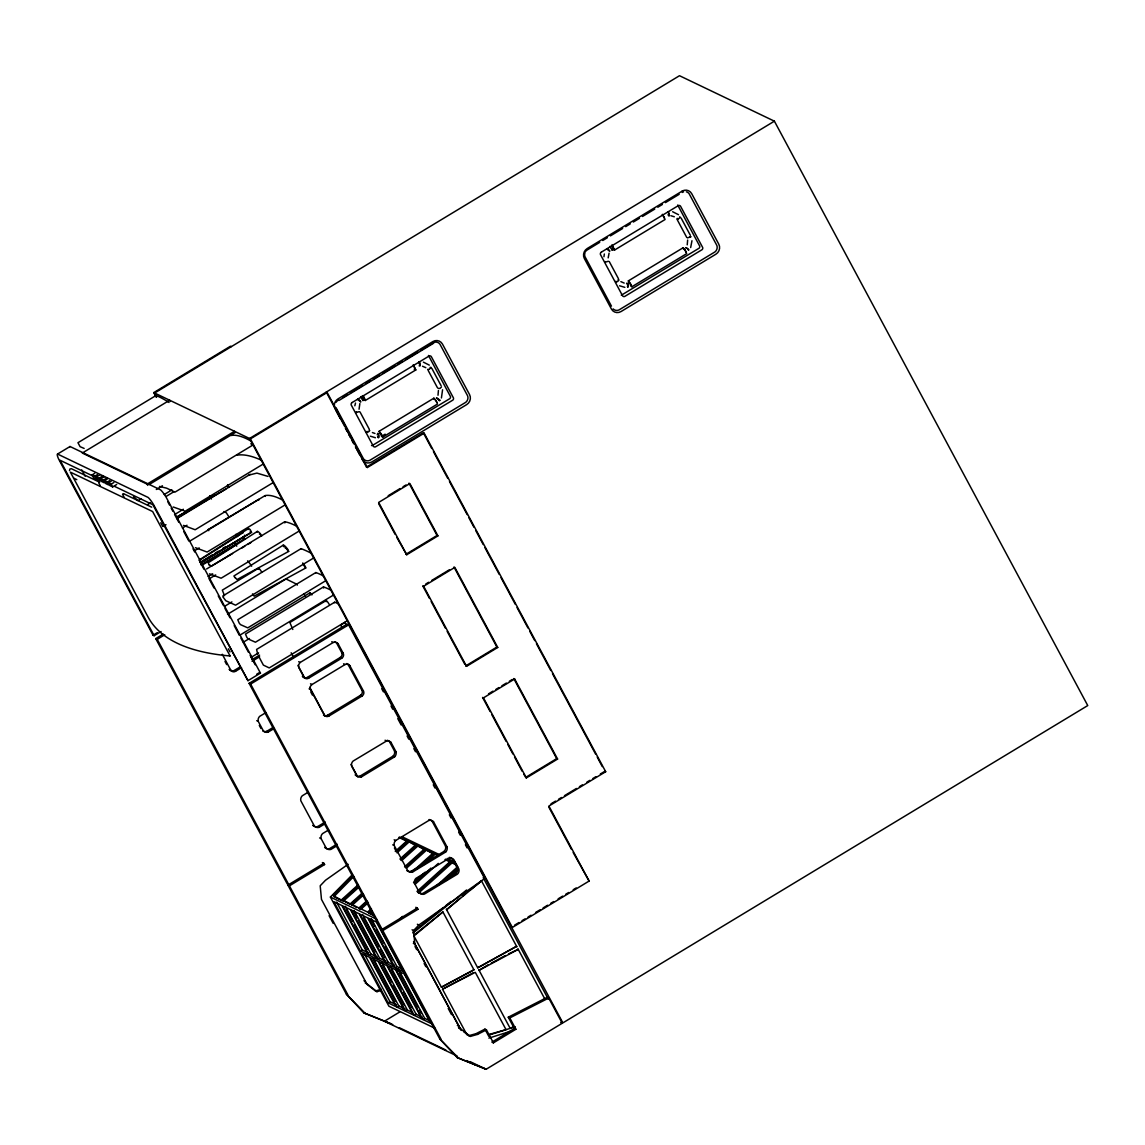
<?xml version="1.0" encoding="UTF-8"?>
<svg xmlns="http://www.w3.org/2000/svg" width="1145" height="1145" viewBox="0 0 1145 1145"><rect width="100%" height="100%" fill="white"/><g stroke="black" fill="none" stroke-linecap="round" stroke-linejoin="round"><path stroke-width="1.5" d="M377.235 434.756L377.707 433.526L378.38 434.828M427.643 369.348L428.688 369.52M296.526 526.156A299.546 55.103 58.8 0 0 284.876 521.791L284.833 522.922M603.945 256.766L604.331 254.004M354.835 405.788L355.508 403.069M300.892 548.927L301.078 548.641A537.649 98.899 58.8 0 1 310.982 553.121M235.14 577.452L237.015 579.556L288.669 551.418L287.939 549.557A11.45 2.104 58.8 0 0 286.551 547.768L285.778 546.881A11.45 2.104 58.8 0 0 285.291 546.38A10.262 1.889 58.8 0 0 283.101 545.263L283.788 546.723M438.005 395.254L438.42 390.502M687.229 244.83L687.644 240.092M201.005 562.753L244.887 536.032L244.672 535.187M200.833 564.8L244.672 538.78L244.157 537.391A5.367 0.988 58.8 0 1 243.813 536.39M378.422 437.519L378.494 435.358M626.544 283.502L627.603 284.418M627.646 287.109L627.718 284.933M359.859 403.584L359.058 409.223M441.426 397.959L442.571 389.772M609.083 253.174L608.181 257.868M690.664 247.549L691.966 240.736M252.515 593.897L254.19 596.173L305.758 567.977L305.329 566.546A11.45 2.104 58.8 0 0 303.883 564.442L303.024 563.311A11.45 2.104 58.8 0 0 302.752 562.968M362.521 395.683C366.844 399.29 362.879 403.069 360.789 396.728M362.078 396.886L363.623 399.762L365.284 400.492L363.137 395.869M381.299 435.944L382.673 437.161L437.447 404.056L436.231 400.822L433.898 398.174L379.138 431.279L379.897 433.74M380.011 433.425C378.823 429.976 383.661 437.075 381.457 435.701M382.673 437.161L379.138 431.279M365.284 400.492L415.835 369.921L413.231 364.754M433.898 398.174L434.027 399.233M612.203 245.674C615.438 249.839 611.473 251.342 610.027 246.318M612.189 250.111L613.935 248.723M612.861 249.352L614.593 249.896L611.917 244.901M630.537 285.534L631.897 286.751L686.671 253.646L684.982 249.653L683.136 247.749L628.362 280.868L629.135 283.33M631.897 286.751L628.362 280.868M614.507 250.082L665.073 219.511L662.468 214.33M683.136 247.749L683.25 248.823M200.332 562.667L250.111 532.997M201.234 562.195L251.556 532.396L250.283 529.749A11.45 2.104 58.8 0 0 249.281 528.933L248.808 528.689A11.45 2.104 58.8 0 0 248.551 528.632A10.262 1.889 58.8 0 0 248.064 529.505M323.162 575.82A299.546 55.103 58.8 0 0 315.82 572.557L315.734 572.901M333.467 595.056L255.449 642.216L248.179 638.982L246.891 637.421L245.488 634.072L323.505 586.913A299.546 55.103 58.8 0 1 330.848 590.162M282.5 500.007A299.546 55.103 58.8 0 0 265.282 495.556L265.096 496.415M615.924 281.255C614.464 284.103 621.463 279.151 618.028 279.795M677.239 218.366L676.867 219.139L677.926 219.11M438.077 388.312L439.995 388.441L441.483 386.981M687.315 237.902L691.05 236.729L689.948 236.657M208.347 529.434L208.762 530.679M381.285 929.84L382.788 930.57L417.968 909.302L417.295 908.042L381.285 929.84L439.766 1038.901L457.213 1057.579L486.095 1069.287L562.238 1023.258L548.727 998.039L547.21 997.324L508.28 1017.204L509.797 1017.919L515.88 1029.269L493.409 1042.852L486.439 1029.856L477.537 1034.393L470.352 1036.411L459.989 1028.31L414.848 944.11L413.588 930.527L418.884 924.988L484.65 878.544L348.61 624.841L347.092 624.111L249.109 683.35L380.598 928.581L382.115 929.311L250.626 684.066L249.109 683.35M435.214 1028.41L388.928 1006.226L330.39 897.05L351.544 875.539M352.889 875.367L333.052 895.547L342.57 900.757L333.954 896.635L353.805 876.455M367.015 431.336C364.339 434.356 371.739 430.606 369.191 430.076M341.668 899.669L358.371 884.598M395.254 851.336L407.062 840.702L407.964 841.79M349.654 904.149L342.527 900.084L357.956 886.173M396.113 851.751L407.921 841.117L415.048 845.182M351.558 892.642L354.134 890.323M343.428 901.172L358.857 887.26M397.029 852.853L408.822 842.205M361.877 893.386L350.313 903.806L342.527 900.084M399.92 859.079L415.707 844.838L416.608 845.926M356.753 907.556L351.171 904.221L362.736 893.801M400.779 859.494L416.565 845.253L423.707 849.332M353.791 902.589L361.491 895.633M400.822 860.167L404.772 856.603M352.087 905.309L363.652 894.889M401.68 860.582L417.481 846.341M351.171 904.221L358.957 907.956L366.672 901M404.557 866.837L424.351 848.989L425.253 850.077M368.432 902.503L360.732 909.459L359.816 908.371L367.531 901.416M405.416 867.252L425.21 849.404L432.352 853.469M406.318 868.354L426.126 850.492M371.452 908.615L367.602 912.093L359.816 908.371M411.814 872.232L432.996 853.125L433.898 854.213M372.483 915.084L368.461 912.508L371.037 910.189M416.637 869.069L433.855 853.54L434.771 854.628L422.848 865.377M369.377 913.596L371.939 911.277M413.531 882.609L425.038 872.247M414.39 883.038L431.007 868.053M415.306 884.126L438.306 863.387M416.966 891.468L450.286 861.412L451.202 862.5M417.868 892.556L422.992 887.933M429.404 882.151L434.528 877.528M418.726 892.971L452.06 862.915L456.726 865.148M399.963 918.734L402.539 916.415M437.075 885.271L457.656 866.708M439.222 884.527L457.227 868.282M450.844 874.766L453.42 872.447M445.276 880.977L458.129 869.37M605.361 261.575L605.004 262.277L608.353 261.232M412.93 932.03L443.387 907.584M445.691 905.724L451.073 901.416M412.973 933.046L466.573 890.009M415.062 934.32L442.915 911.935L473.944 969.815L441.412 987.205L413.66 935.436M470.695 889.636L481.53 880.92L446.579 909.745L459.861 898.338M462.566 896.163L465.285 893.987M413.932 935.952L442.915 911.935M348.109 864.289L325.495 880.247L320.199 885.786L321.473 899.383L366.615 983.569L376.977 991.67L381.285 990.468M338.247 400.163L337.618 400.607A5.553 5.267 -64.4 0 0 336.201 402.238M257.296 531.409L208.19 562.782L209.335 565.358M199.273 559.905L248.336 528.661M199.158 560.52L242.668 532.897A11.45 2.104 58.8 0 1 243.055 532.969M356.51 411.742L355.766 412.687L359.115 411.642M283.173 545.192L233.909 575.992L234.983 577.71M200.203 562.352L212.297 554.896M215.231 553.092L218.323 551.189M222.76 548.455L225.837 546.551M248.894 475.103L256.909 473.1L267.987 476.406M156.292 397.344L153.759 392.606L230.517 346.205L231.39 346.62M161.073 631.525L154.146 635.718L153.072 635.203L58.767 459.317A10.019 1.846 58.8 0 1 57.551 454.05L70.031 446.507L160.601 489.888A10.019 1.846 58.8 0 1 166.139 497.231L260.459 673.117L247.978 680.674L152.829 504.702L114.443 486.324M92.029 474.96L94.734 476.248L96.266 479.097L93.561 477.794L92.029 474.96L94.72 473.329M94.734 476.248L97.425 474.631M96.223 477.05L98.885 478.324L100.288 480.943L97.64 479.669L96.223 477.05L100.259 474.617M98.885 478.324L102.907 475.891M100.402 479.111L103.007 480.37L104.324 482.804L101.719 481.558L100.402 479.111L104.438 476.678M103.007 480.37L107.043 477.923M104.41 480.943L107.086 482.217L108.532 484.922L105.855 483.634L104.41 480.943L107.1 479.311M107.086 482.217L109.763 480.599M116.69 484.478L112.654 486.911L109.977 485.637L108.503 482.875L111.18 481.258M108.503 482.875L111.18 484.163L113.87 482.532M123.488 493.796L122.572 494.354L124.061 497.13M170.319 401.48L169.646 400.22L82.268 453.048L147.118 484.106L234.496 431.293L235.169 432.552L149.294 484.464M141.021 498.733L137.958 500.58L133.435 496.558M156.321 489.487L162.433 485.781M774.392 121.17L249.524 438.492L562.868 1022.886L1087.75 705.563L774.392 121.17L679.5 75.713L154.618 393.021L156.708 396.914M153.759 392.606L250.383 438.893L327.155 392.492L367.373 467.503L424.165 433.182L605.691 771.716L548.899 806.051L589.117 881.063L512.359 927.479L511.486 927.064M147.419 504.687L150.467 502.841M164.236 494.511L171.893 489.888M166.24 496.357L173.883 491.735M342.842 397.387L347.422 394.61M350.484 392.764L362.707 385.378M365.756 383.532L370.35 380.755M373.399 378.909L379.525 375.216M382.573 373.37L394.796 365.971M397.859 364.124L402.439 361.348M405.502 359.501L417.725 352.116M420.787 350.27L433.01 342.87M599.708 242.354L586.841 250.197A5.553 5.267 -64.4 0 0 585.839 251.227M602.771 240.507L607.351 237.731M610.414 235.884L622.637 228.499M625.7 226.653L630.28 223.876M633.342 222.03L639.454 218.337M642.502 216.477L654.74 209.091M657.788 207.245L662.382 204.468M665.431 202.622L679.185 194.306M338.906 400.478L433.669 343.185M362.621 400.364L364.339 399.319M362.822 400.507L364.711 399.133M175.815 513.819L183.357 509.253M362.951 400.521L364.683 399.476M612.06 250.097L613.963 248.952M263.221 464.04L185.204 511.214L173.196 506.992M162.919 526.543L165.982 524.696M176.688 518.227L214.931 495.098M176.817 518.671L250.24 474.288M182.441 528.017L187.021 525.24M273.168 482.589L195.151 529.749L183.501 525.383M190.099 540.927L265.053 495.613M382.101 436.016L385.149 434.17M194.607 550.702L199.201 547.925M285.119 504.888L207.102 552.047L195.451 547.682M202.293 565.058L235.956 544.705M355.608 446.779L366.514 467.103L423.306 432.767L424.165 433.182M206.558 568.993L284.575 521.834M208.075 576.565L212.655 573.788M209.578 578.611L215.689 574.919M299.146 531.037L221.128 578.211L209.478 573.831M258.512 568.249L222.316 590.133L224.506 595.658M153.072 635.203L157.237 632.698M388.198 495.728L400.077 488.543M403.054 486.739L406.031 484.95M300.949 548.713L222.931 595.887L223.046 596.846M155.734 638.609L157.237 639.339L288.74 884.57L287.223 883.84L155.734 638.609L163.263 634.058M157.237 639.339L164.78 634.774M224.248 606.535L231.891 601.912M313.601 558.016L235.598 605.175L225.78 600.724L223.261 597.346M227.554 614.292L285.692 579.155A13.711 2.519 58.8 0 1 286.336 579.141L296.154 583.936A14.842 2.734 58.8 0 1 297.414 585.066M315.82 572.557L237.802 619.717L239.19 623.08L240.493 624.626L247.764 627.861L325.781 580.701M239.491 635.389L309.866 592.852M243.341 642.202L249.453 638.509M326.067 600.61L289.871 622.494L292.805 629.478M405.845 554.337L437.061 535.474L437.92 535.889L406.718 554.753L396.771 537.406M334.598 602.256L256.594 649.43L257.754 654.453M250.941 657.488L258.584 652.865M230.889 670.841A3.707 3.507 -64.4 0 0 234.024 670.584L240.035 666.948M252.072 659.677L259.586 655.126M229.215 669.31L230.732 670.04A3.707 3.507 -64.4 0 0 235.541 671.299L241.552 667.664M252.072 661.309L259.6 656.758M256.623 674.29L259.4 672.616L260.459 673.117M347.25 620.747L269.232 667.921L263.393 665.116L258.842 656.615M345.232 622.308L340.652 625.084L342.341 628.219M250.626 684.066L348.61 624.841M425.725 584.064L428.688 582.261M431.665 580.472L449.498 569.695M429.489 598.42L422.748 585.854L423.621 586.269L454.823 567.405L497.746 647.469L466.545 666.333L465.686 665.918L496.887 647.054L497.746 647.469M303.826 676.953L298.759 667.492A5.009 4.737 -64.4 0 1 300.19 662.454L333.267 642.459A5.009 4.737 -64.4 0 1 338.076 643.719L343.156 653.18A3.707 3.507 -64.4 0 1 341.725 658.218L308.635 678.212A3.707 3.507 -64.4 0 1 303.826 676.953L302.323 676.223M303.998 677.754A3.707 3.507 -64.4 0 0 307.132 677.496L340.208 657.488A3.707 3.507 -64.4 0 0 341.639 652.45L336.573 643.003A5.009 4.737 -64.4 0 0 334.784 641.787M310.596 689.562A3.707 3.507 -64.4 0 1 312.027 684.524L345.103 664.529A3.707 3.507 -64.4 0 1 349.912 665.789L363.437 691.007A3.707 3.507 -64.4 0 1 362.006 696.045L328.916 716.04A3.707 3.507 -64.4 0 1 324.107 714.781L310.596 689.562L309.078 688.832M262.82 730.954A5.009 4.737 -64.4 0 0 266.628 731.383L272.639 727.748M256.752 720.663L258.255 721.393L263.336 730.839A5.009 4.737 -64.4 0 0 268.145 732.113L274.156 728.478M323.477 715.11A3.707 3.507 -64.4 0 0 327.413 715.31L360.489 695.316A3.707 3.507 -64.4 0 0 361.92 690.278L348.395 665.059A3.707 3.507 -64.4 0 0 346.72 663.542M308.291 792.14L302.28 795.775A5.009 4.737 -64.4 0 0 300.849 800.813L314.374 826.032A5.009 4.737 -64.4 0 0 319.183 827.305L325.194 823.67M488.529 693.856L492.98 691.151M495.957 689.362L498.934 687.558M501.896 685.769L506.362 683.064M509.325 681.275L512.302 679.472M490.16 711.575L482.589 697.448L483.448 697.863L514.649 678.985L557.586 759.049L526.371 777.913L523.823 774.363M356.582 775.895A5.009 4.737 -64.4 0 0 360.017 776.124L393.093 756.115A5.009 4.737 -64.4 0 0 394.524 751.077L389.443 741.631A5.009 4.737 -64.4 0 0 387.253 740.285M355.208 774.85L356.71 775.58A5.009 4.737 -64.4 0 0 361.519 776.84L394.596 756.845A5.009 4.737 -64.4 0 0 396.027 751.807L390.96 742.346L389.443 741.631M314.245 826.361A5.009 4.737 -64.4 0 0 317.666 826.575L325.194 822.038M328.572 829.968L322.561 833.603A5.009 4.737 -64.4 0 0 321.13 838.641L326.196 848.101A5.009 4.737 -64.4 0 0 331.019 849.361L337.031 845.726M337.016 844.094L329.502 848.645A5.009 4.737 -64.4 0 1 325.695 848.216M287.896 885.099L323.906 863.301L324.579 864.561L289.413 885.829L287.896 885.099L346.377 994.161L363.824 1012.838L392.721 1024.56M394.238 845.554A5.009 4.737 -64.4 0 1 395.669 840.516L428.745 820.521A5.009 4.737 -64.4 0 1 433.554 821.781L447.08 846.999A5.009 4.737 -64.4 0 1 445.648 852.037L412.572 872.032A5.009 4.737 -64.4 0 1 407.763 870.772L394.238 845.554L392.721 844.824M525.512 777.498L556.713 758.634L557.586 759.049M406.89 870.644A5.009 4.737 -64.4 0 0 411.055 871.316L444.131 851.322A5.009 4.737 -64.4 0 0 445.562 846.269L432.037 821.065A5.009 4.737 -64.4 0 0 428.974 819.577M551.017 803.819L555.497 801.114M558.488 799.31L561.479 797.493M564.471 795.689L576.422 788.461M579.413 786.658L582.404 784.855M586.884 782.135L589.875 780.332M592.867 778.528L595.858 776.711M600.338 774.006L604.818 771.301L605.691 771.716M360.346 951.037L368.246 954.815L341.797 905.48L333.896 901.688L360.346 951.037L362.221 949.906L368.547 952.926M369.119 955.231L376.891 958.952L350.442 909.617L342.656 905.895L369.119 955.231L370.98 954.1L377.206 957.077M377.764 959.367L385.536 963.102L359.086 913.767L351.3 910.032L377.764 959.367L379.639 958.236L385.865 961.227M386.409 963.518L394.195 967.239L367.731 917.904L359.945 914.182L386.409 963.518L388.284 962.387L394.51 965.364M395.054 967.654L402.84 971.389L376.376 922.04L368.604 918.319L395.054 967.654L396.929 966.523L403.154 969.514M396.399 970.173L404.185 973.908L430.649 1023.244L422.863 1019.522L396.399 970.173L398.274 969.042M514.506 925.232L519.014 922.512M522.02 920.694L525.04 918.862M528.045 917.045L531.051 915.227M535.574 912.493L540.082 909.774M543.102 907.942L547.611 905.223M550.63 903.405L553.636 901.573M558.145 898.854L562.667 896.12M565.673 894.302L568.693 892.485M573.201 889.751L576.207 887.933M388.155 1002.891L396.055 1006.684L369.606 957.334L361.705 953.556L388.155 1002.891L390.03 1001.76L396.356 1004.795M396.914 1007.085L404.7 1010.82L378.251 961.485L370.465 957.75L396.914 1007.085L398.789 1005.954L405.015 1008.945M399.719 1011.98L384.419 1021.225L456.955 1055.962M405.573 1011.235L413.345 1014.957L386.895 965.621L379.109 961.9L405.573 1011.235L407.434 1010.105L412.114 1012.337M414.218 1015.372L421.99 1019.107L395.54 969.758L387.754 966.037L414.218 1015.372L416.093 1014.241L422.319 1017.232M422.863 1019.522L424.738 1018.392L429.404 1020.624M515.88 1029.269L514.363 1028.539L491.906 1042.122L493.409 1042.852M265.783 712.691L259.686 716.355A5.009 4.737 -64.4 0 0 258.255 721.393M390.96 742.346A5.009 4.737 -64.4 0 0 386.581 740.972L353.075 761.081A5.009 4.737 -64.4 0 0 351.644 766.119L356.71 775.58M208.29 529.477L258.469 499.549M232.578 553.536L211.252 566.274L209.32 564.571M241.724 548.083L244.772 546.265M247.807 544.447L250.855 542.63M678.37 218.895L680.273 217.35L679.744 216.763M429.132 369.305L431.164 367.488L430.119 367.316M176.988 516.882L215.145 495.155M178.005 516.366L225.765 489.187M477.708 967.797L516.595 946.314L477.708 967.797L446.307 909.216M488.729 1034.536L506.047 1029.67L475.289 972.334L442.5 989.208L473.472 972.635M508.552 953.871L518.227 949.362L479.054 970.316L488.185 964.763M491.319 963.088L505.417 955.545M682.248 192.46L682.935 192.102A5.553 5.267 -64.4 0 1 683.594 191.859M463.668 1031.631L468.835 1035.681L476.034 1033.677L484.936 1029.126L486.439 1029.856M509.797 1017.919L548.727 998.039M288.669 551.418L287.925 550.759M513.232 1026.793L510.183 1028.367L478.796 969.786M489.001 1035.051L515.164 1026.793M488.858 1038.114L512.316 1030.715M366.4 983.856L375.46 990.94L381.213 989.337M244.672 538.78L243.069 536.805M305.701 567.977L304.341 566.131A5.367 0.988 58.8 0 0 304.04 565.702M251.485 532.396L250.755 531.609A5.367 0.988 58.8 0 0 250.168 531.137M624.827 287.352L619.559 285.778M668.437 211.653L669.167 215.804L668.336 214.487M419.199 362.078C420.43 362.478 420.888 367.259 419.127 365.827M378.122 437.648L377.607 436.817M668.88 215.861L668.179 215.031M627.059 283.044L627.761 283.874M418.712 362.178L419.886 365.055M377.821 433.454L378.537 434.284M613.777 249.052L613.019 248.279M415.091 368.905L413.817 365.899M415.835 369.921L414.175 369.205M434.528 399.204L435.415 399.991M670.841 215.718L674.319 216.777M375.417 437.748L370.336 436.188M159.498 486.439L166.626 488.171L174.985 492.135L253.002 444.976A313.487 57.665 58.8 0 0 250.798 443.773M672.63 211.739L678.541 214.716M624.197 283.073L620.862 281.627M423.392 362.149L429.303 365.126M422.519 366.243L425.84 367.688M374.959 433.483L372.397 432.538M685.669 247.621L686.671 248.265M436.431 398.031L437.447 398.675M357.498 399.376L360.861 401.924L360.217 401.566M363.824 1012.838L391.204 1023.83M457.213 1057.579L484.593 1068.571M84.143 448.425L80.093 446.679L77.96 442.714L155.978 395.54A313.487 57.665 58.8 0 1 169.016 402.467M327.155 392.492L326.282 392.077L344.717 426.455M366.514 467.103L367.373 467.503M57.551 454.05L148.12 497.445A10.019 1.846 58.8 0 1 153.659 504.788L247.978 680.674M93.647 476.363L60.07 460.261L154.146 635.718M101.647 480.184L106.456 482.489M514.649 678.985L513.79 678.57L556.713 758.634M99.629 482.231L71.362 468.691L69.874 469.049L69.487 470.581M123.402 493.624L151.67 507.163M338.118 603.73L335.199 602.327A10.019 1.846 58.8 0 0 334.354 602.771M73.566 478.095L76.801 479.64M336.573 643.003L338.076 643.719M331.749 641.73L333.267 642.459M341.639 652.45L343.156 653.18M340.208 657.488L341.725 658.218M348.395 665.059L349.912 665.789M343.586 663.799L345.103 664.529M361.92 690.278L363.437 691.007M298.673 661.724L300.19 662.454M360.489 695.316L362.006 696.045M307.132 677.496L308.635 678.212M310.51 683.794L312.027 684.524M385.064 740.243L386.581 740.972M234.024 670.584L235.541 671.299M327.413 715.31L328.916 716.04M394.524 751.077L396.027 751.807M393.093 756.115L394.596 756.845M589.117 881.063L573.173 852.524M266.628 731.383L268.145 732.113M360.017 776.124L361.519 776.84M432.037 821.065L433.554 821.781M445.562 846.269L447.08 846.999M444.131 851.322L445.648 852.037M401.781 836.609L438.635 854.256M447.28 858.406L454.851 862.028M399.476 837.067L438.535 855.773M445.62 859.179L455.825 864.06M398.861 837.424L406.446 841.06M444.976 859.523L449.642 861.756M483.133 877.814L484.65 878.544M394.152 839.786L395.669 840.516M317.666 826.575L319.183 827.305M411.055 871.316L412.572 872.032M312.857 825.316L314.374 826.032M319.612 837.925L321.13 838.641M323.906 863.301L322.389 862.586L324.579 864.561M415.778 907.312L417.295 908.042M416.451 908.572L417.968 909.302M417.367 924.258L418.884 924.988M412.071 929.797L413.588 930.527M368.461 912.508L373.141 914.74M330.39 897.05L376.676 919.22M413.345 943.394L414.848 944.11M560.735 1022.528L562.238 1023.258M476.034 1033.677L477.537 1034.393M363.967 980.735L365.47 981.451M457.342 1025.462L458.859 1026.192M365.098 982.854L366.615 983.569M459.989 1028.31L458.487 1027.58L461.077 1029.613M375.46 990.94L376.977 991.67M468.835 1035.681L470.352 1036.411M346.377 994.161L365.341 1013.568M439.766 1038.901L458.716 1058.295M399.161 1027.638L445.906 1050.037M470.08 1061.615L486.095 1069.287M466.616 1060.599L476.291 1065.236M420.888 893.415L417.825 891.883L451.159 861.827L452.06 862.915M688.875 249.782L687.759 248.651M606.85 248.995L609.755 251.356M688.546 250.168L687.515 248.937M607.179 248.608L609.684 250.569M357.956 399.018L360.446 400.979M439.007 400.378L439.651 400.75L438.277 399.347M438.95 399.734L439.981 400.349L438.521 399.061M662.297 214.716L663.37 215.918M687.315 248.322L686.184 247.778M438.077 398.732L436.732 397.988M668.107 211.768L669.124 214.63M235.97 534.314L237.659 536.576M228.542 487.255L228.041 486.639A5.367 0.988 58.8 0 0 227.297 486.11M358.957 907.956L359.859 909.044M630.394 284.933C633.185 287.738 628.247 279.38 629.249 283.015M364.081 399.061L363.48 398.245M684.953 250.025L683.722 249.138M627.474 286.708L628.118 287.009L628.075 284.862M260.516 535.116L261.575 536.218L260.545 533.956A11.45 2.104 58.8 0 0 259.314 532.611L258.655 532.024A11.45 2.104 58.8 0 0 258.283 531.724A10.262 1.889 58.8 0 0 257.024 532.268M612.704 247.835L612.117 246.848M227.583 484.793L228.885 487.369M287.567 550.23L287.409 549.943A5.367 0.988 58.8 0 0 286.851 549.214M685.268 250.512L686.098 252.487M663.685 216.405L664.486 218.151M436.03 400.922L436.746 402.324M363.165 397.759L362.35 396.013M677.697 205.041L699.638 246.003A1.932 1.832 -64.4 0 1 698.994 248.265L621.721 294.981A1.932 1.832 -64.4 0 1 621.263 295.109M681.103 218.037L690.349 235.283M677.382 219.983L686.599 237.187M609.24 261.532L618.472 278.736M611.459 306.144L584.995 256.695A5.553 5.267 -64.4 0 1 585.109 252.472M428.459 355.451L450.4 396.428A1.932 1.832 -64.4 0 1 449.756 398.675L372.497 445.391A1.932 1.832 -64.4 0 1 371.538 445.534M431.865 368.447L441.111 385.693M428.144 370.393L437.376 387.597M424.151 434.341L431.751 448.511M433.44 451.66L447.781 478.424M449.47 481.573L467.203 514.635M468.892 517.783L473.958 527.23M475.647 530.378L483.247 544.562M484.936 547.711L499.292 574.475M500.98 577.624L515.336 604.388M517.025 607.537L527.988 628.004M529.677 631.153L534.744 640.599M536.433 643.748L550.788 670.526M552.477 673.675L595.543 753.968M597.232 757.117L602.284 766.577M437.92 535.889L409.867 483.562L378.651 502.426L406.718 554.753M408.994 483.147L437.061 535.474M453.964 566.99L496.887 647.054M360.017 411.942L369.234 429.146M336.086 407.792L363.466 458.773A5.553 5.267 -64.4 0 0 369.678 460.404L465.757 402.31A5.553 5.267 -64.4 0 0 467.604 395.812L439.909 344.144A5.553 5.267 -64.4 0 0 433.697 342.512M346.391 429.59L353.934 443.659M548.87 807.196L571.498 849.39M335.986 410.583L340.208 418.455M345.275 427.915L346.978 431.064M348.667 434.213L350.356 437.376M352.045 440.524L353.733 443.673M355.422 446.822L359.644 454.708M423.621 586.269L466.545 666.333M483.448 697.863L526.371 777.913M378.623 503.557L395.125 534.329M431.164 601.554L445.477 628.247M447.165 631.382L464.841 664.358M491.835 714.709L506.147 741.402M507.836 744.536L512.888 753.954M514.563 757.103L522.149 771.229M250.383 438.893L512.359 927.479M381.743 688.717L383.432 691.866M391.032 706.05L392.721 709.213M397.802 718.659L401.179 724.971M407.09 735.992L408.779 739.14M413.846 748.601L415.535 751.75M433.282 784.84L434.971 788.003M449.341 814.782L451.03 817.945M458.63 832.114L460.319 835.278M465.4 844.724L467.088 847.887M483.634 878.544L548.312 999.184M345.017 622.436L346.706 625.585M481.53 880.92L516.867 946.843M517.955 948.847L544.934 999.184M303.969 593.797L305.457 596.588M508.28 1017.204L514.363 1028.539M209.75 495.857L211.439 499.005M234.854 542.673L236.757 546.208M291.159 652.779L293.692 657.488M297.915 665.345L304.656 677.926M309.708 687.358L324.879 715.654M351.014 764.388L357.755 776.968M310.767 691.981L312.456 695.144M394.41 847.987L396.098 851.136M484.936 1029.126L488.8 1036.354M442.5 989.208L466.917 1034.765M413.545 941.519L461.22 1030.428M415.005 946.486L416.666 949.591M424.137 963.518L425.797 966.623M448.21 1008.43L451.531 1014.627M167.843 501.868L169.517 505.002M171.192 508.122L172.881 511.257M174.555 514.391L178.763 522.22M183.801 531.623L188.839 541.027M193.033 548.856L194.722 551.99M199.76 561.394L203.953 569.222M208.991 578.626L214.029 588.015M218.237 595.858L223.275 605.247M224.95 608.381L229.988 617.785M234.195 625.614L239.233 635.017M240.908 638.151L248.479 652.249M250.154 655.384L255.192 664.773M147.118 484.106L147.791 485.365M382.788 930.57L441.269 1039.631M377.249 922.455L403.698 971.804M405.058 974.323L431.508 1023.659M160.758 522.778L162.433 525.899M228.356 648.814L230.002 651.906M371.295 918.734L396.929 966.523M399.104 970.588L424.738 1018.392M230.073 655.956L152.643 511.543L70.375 472.141L147.805 616.54A728.721 193.519 -28.2 0 0 230.059 655.956M371.266 919.85L374.572 926.019M376.218 929.11L383.661 942.979M385.307 946.071L392.749 959.939M399.891 973.264L418.082 1007.185M419.728 1010.262L421.389 1013.339M362.65 914.583L388.284 962.387M390.459 966.452L416.093 1014.241M363.437 917.259L379.152 946.543M380.798 949.634L384.935 957.349M391.246 969.114L401.995 989.165M403.641 992.243L411.914 1007.657M222.273 654.282L230.732 670.04M224.992 661.438L226.681 664.587M259.285 725.386L260.974 728.535M354.005 910.447L379.639 958.236M381.815 962.301L407.434 1010.105M353.962 911.577L357.269 917.732M358.929 920.823L375.46 951.652M382.602 964.977L391.69 981.938M393.35 985.015L404.099 1005.067M345.361 906.296L370.98 954.1M373.17 958.165L398.789 1005.954M346.148 908.973L352.76 921.31M354.42 924.387L367.645 949.062M373.957 960.827L395.454 1000.916M336.601 902.103L362.221 949.906M364.411 953.971L390.03 1001.76M111.18 484.163L112.654 486.911M98.785 482.961L100.288 485.738M329.087 915.685L333.238 923.428M81.782 469.951L85.145 476.22M289.413 885.829L347.894 994.89M473.944 969.815L441.412 987.205M378.065 436.732L378.766 437.547L378.838 435.272M323.691 588.043L323.434 587.013M229.129 517.197L226.366 512.845A537.649 98.899 58.8 0 0 223.991 511.529M335.141 408.994A7.414 7.027 -64.4 0 1 334.755 408.15M334.483 407.234A7.414 7.027 -64.4 0 1 338.004 398.918L432.867 341.568A7.414 7.027 -64.4 0 1 442.485 344.101L469.536 394.538A7.414 7.027 -64.4 0 1 466.673 404.614L371.81 461.965A7.414 7.027 -64.4 0 1 362.178 459.431M258.57 569.351A4.208 0.773 58.8 0 1 259.099 568.535A4.208 0.773 58.8 0 1 261.661 572.028M247.606 560.85A10.019 1.846 58.8 0 1 251.657 566.217M259.385 533.999A5.367 0.988 58.8 0 1 259.572 534.142M302.91 564.17A5.367 0.988 58.8 0 1 303.468 564.886M284.99 547.797A5.367 0.988 58.8 0 1 285.477 547.854M285.663 547.968A5.367 0.988 58.8 0 1 286.579 548.884M258.312 499.664A10.262 1.889 58.8 0 1 259.271 499.75M309.923 593.954A4.208 0.773 58.8 0 1 311.941 594.913M236.471 455.281A524.553 96.495 58.8 0 1 261.089 460.075M230.889 435.515A313.487 57.665 58.8 0 1 250.869 441.011M326.139 601.712A4.208 0.773 58.8 0 1 326.668 600.896A4.208 0.773 58.8 0 1 329.216 604.388M230.102 670.383A3.707 3.507 -64.4 0 1 229.458 669.711M313.859 826.146A5.009 4.737 -64.4 0 1 313.172 825.617M325.337 847.973A5.009 4.737 -64.4 0 1 324.693 847.372M449.255 857.405A5.009 4.737 -64.4 0 1 452.318 858.879L457.399 868.339A5.009 4.737 -64.4 0 1 455.968 873.377L422.891 893.372A5.009 4.737 -64.4 0 1 418.383 892.427M303.196 677.282A3.707 3.507 -64.4 0 1 302.867 676.981M356.209 775.695A5.009 4.737 -64.4 0 1 355.508 775.165M69.745 446.994A10.019 1.846 58.8 0 1 70.031 446.507M613.147 308.892A5.553 5.267 -64.4 0 0 618.901 309.994L714.995 251.9A5.553 5.267 -64.4 0 0 716.842 245.402L689.133 193.734A5.553 5.267 -64.4 0 0 686.342 191.816M352.188 402.51L351.873 402.739A1.932 1.832 -64.4 0 0 351.229 404.986L373.37 446.278A1.932 1.832 -64.4 0 0 375.517 446.836L452.79 400.135A1.932 1.832 -64.4 0 0 453.42 397.873L431.293 356.596A1.932 1.832 -64.4 0 0 429.132 356.023L352.188 402.51M601.411 252.1L601.096 252.329A1.932 1.832 -64.4 0 0 600.467 254.576L622.594 295.854A1.932 1.832 -64.4 0 0 624.755 296.426L702.014 249.71A1.932 1.832 -64.4 0 0 702.658 247.463L680.531 206.186A1.932 1.832 -64.4 0 0 678.37 205.613L601.411 252.1M682.105 191.158L587.228 248.508A7.414 7.027 -64.4 0 0 584.379 258.584L611.416 309.021A7.414 7.027 -64.4 0 0 621.034 311.555L715.897 254.204A7.414 7.027 -64.4 0 0 718.759 244.128L691.723 193.691A7.414 7.027 -64.4 0 0 682.105 191.158M449.026 858.349L415.95 878.344A5.009 4.737 -64.4 0 0 414.519 883.382L419.585 892.842A5.009 4.737 -64.4 0 0 424.394 894.102L457.47 874.107A5.009 4.737 -64.4 0 0 458.902 869.069L453.835 859.609A5.009 4.737 -64.4 0 0 449.026 858.349"/></g></svg>
